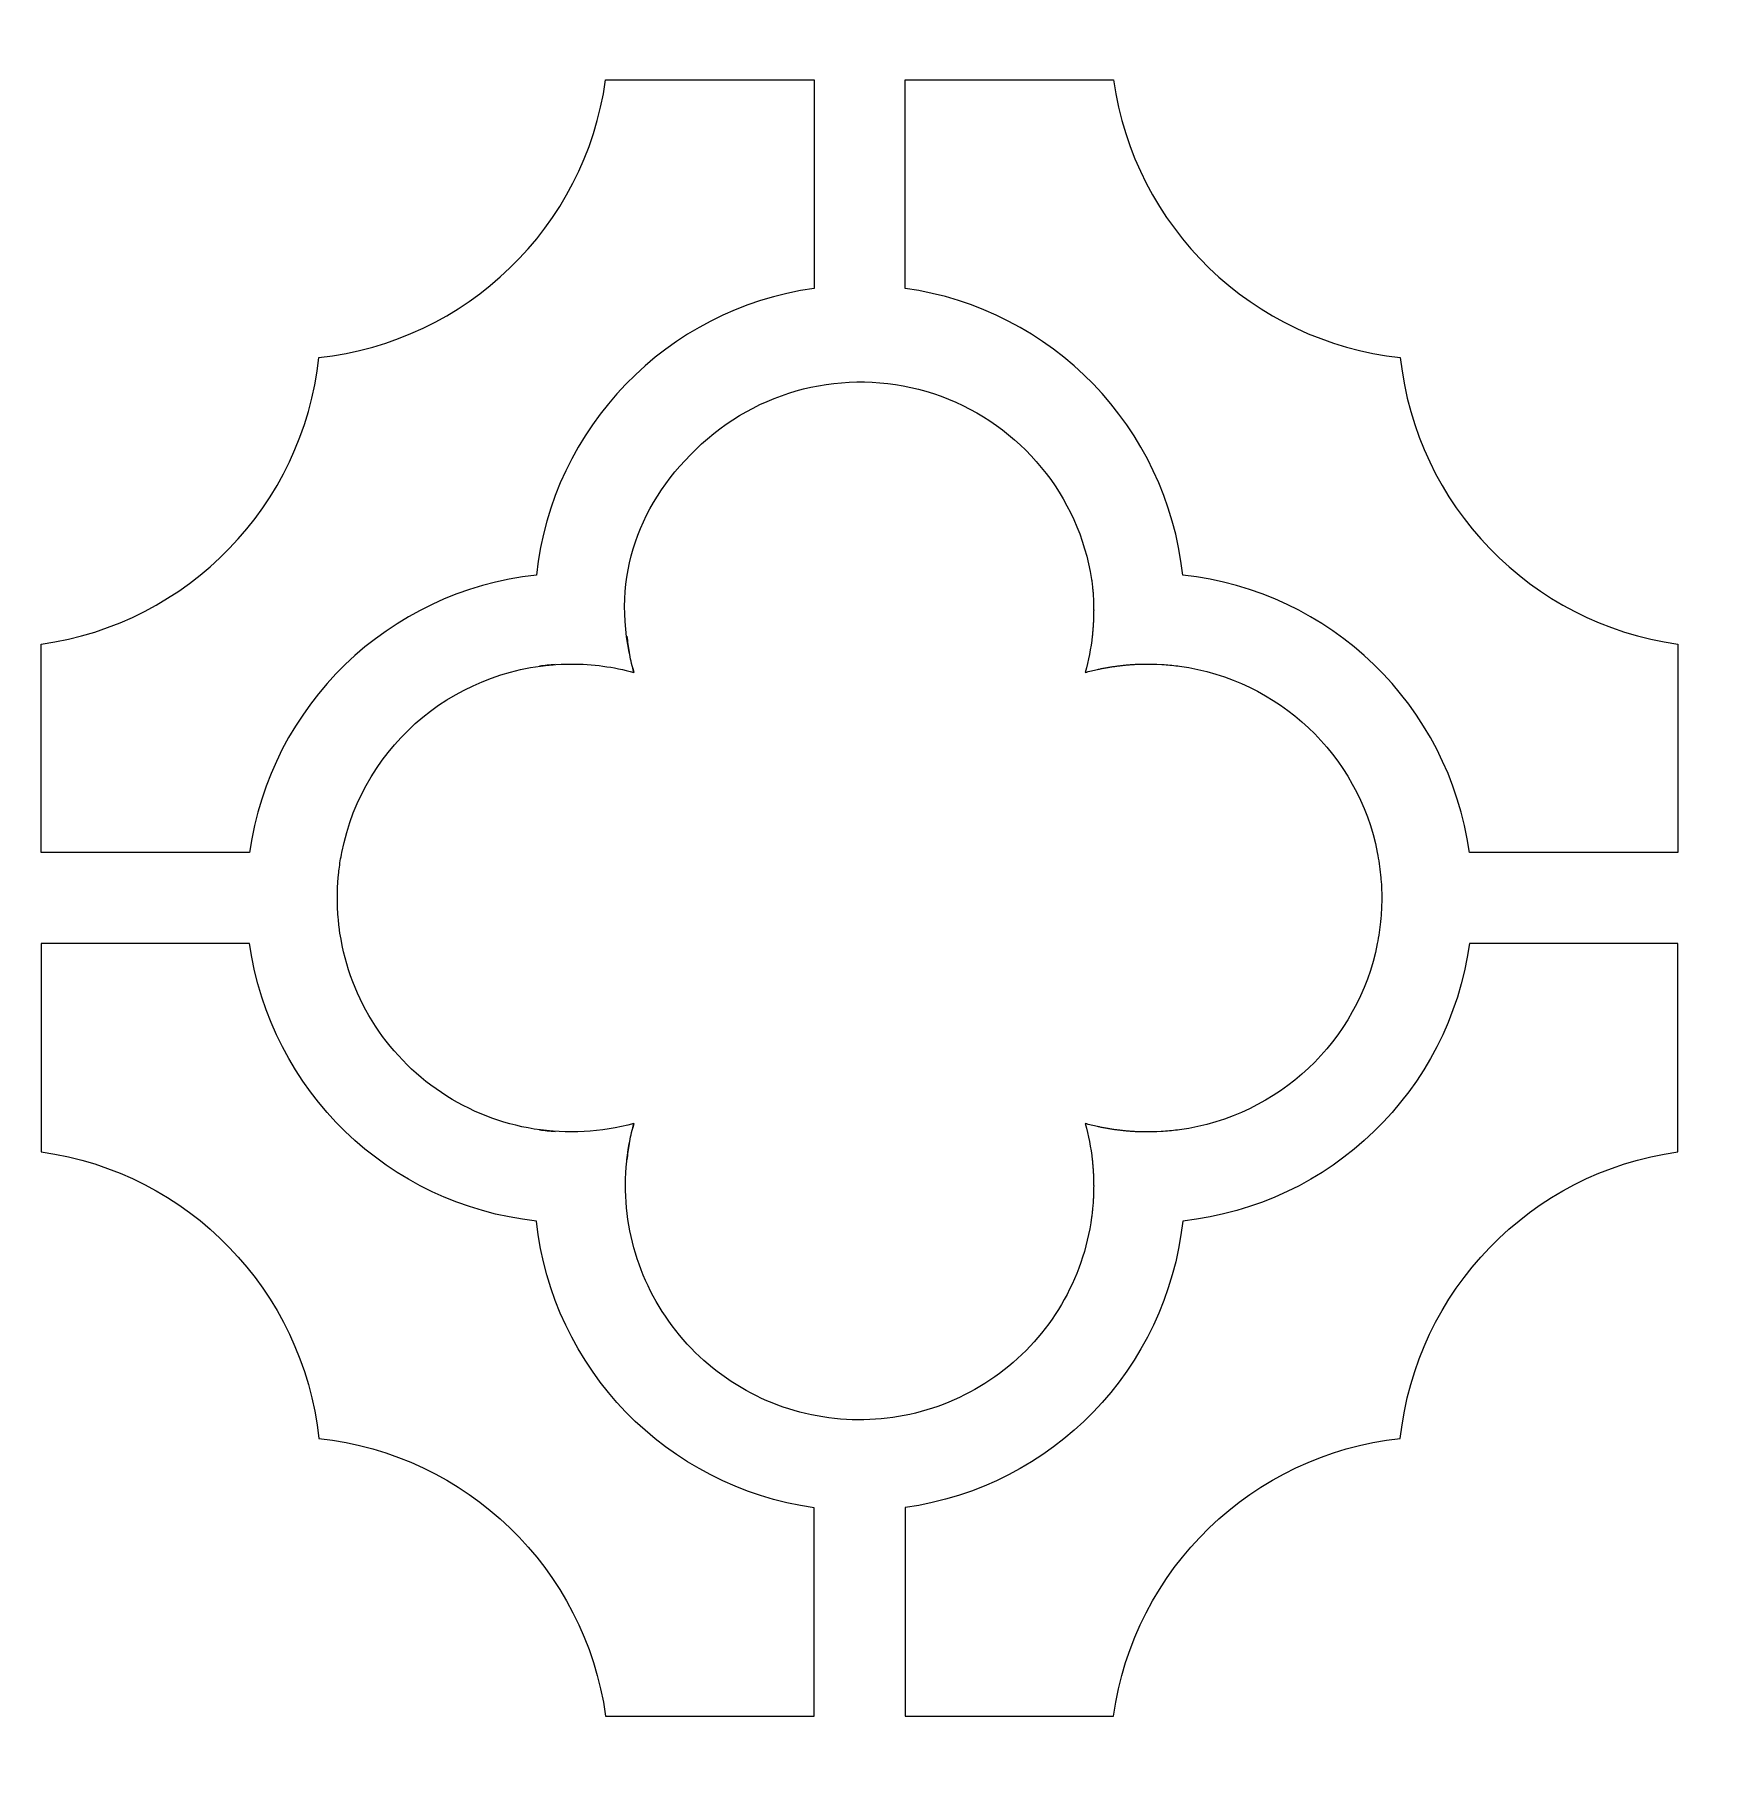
# Model space of a CAD drawing. Header units: centimetres. Extents: x -8.6 to 7.4, y -2.5 to 11.8.
# Drawn here: x 1.081 to 3.592, y 4.664 to 7.233 of the extents above; entities that cross this region are included whole.
import ezdxf

# ---------------------------------------------------------------- set-up
doc = ezdxf.new("R2010")
doc.units = ezdxf.units.CM
doc.header["$MEASUREMENT"] = 0
doc.layers.add('layer 1', color=7, linetype='Continuous')

msp = doc.modelspace()

# ---------------------------------------------------------------- linework, layer by layer
at = {"layer": 'layer 1', "color": 242}
for points, knots in [([(-0.18941, 11.81631), (-0.18941, 11.81631), (-0.0542, 11.81631), (-0.0542, 11.81631), (-0.0542, 11.81631), (-0.0542, 11.81631), (7.23783, 11.81631), (7.23783, 11.81631), (7.23783, 11.81631), (7.23783, 11.81631), (7.37304, 11.81631), (7.37304, 11.81631), (7.37304, 11.81631), (7.37304, 11.81631), (7.37304, 11.6811), (7.37304, 11.6811), (7.37304, 11.6811), (7.37304, 11.6811), (7.37304, -2.35212), (7.37304, -2.35212), (7.37304, -2.35212), (7.37304, -2.35212), (7.37304, -2.48733), (7.37304, -2.48733), (7.37304, -2.48733), (7.37304, -2.48733), (7.23783, -2.48733), (7.23783, -2.48733), (7.23783, -2.48733), (7.23783, -2.48733), (-0.0542, -2.48733), (-0.0542, -2.48733), (-0.0542, -2.48733), (-0.0542, -2.48733), (-0.18941, -2.48733), (-0.18941, -2.48733), (-0.18941, -2.48733), (-0.18941, -2.48733), (-0.18941, -2.35212), (-0.18941, -2.35212), (-0.18941, -2.35212), (-0.18941, -2.35212), (-0.18941, 11.6811), (-0.18941, 11.6811), (-0.18941, 11.6811), (-0.18941, 11.6811), (-0.18941, 11.81631), (-0.18941, 11.81631)], [0, 0, 0, 0, 0.0769231, 0.0769231, 0.0769231, 0.0769231, 0.1538462, 0.1538462, 0.1538462, 0.1538462, 0.2307692, 0.2307692, 0.2307692, 0.2307692, 0.3076923, 0.3076923, 0.3076923, 0.3076923, 0.3846154, 0.3846154, 0.3846154, 0.3846154, 0.4615385, 0.4615385, 0.4615385, 0.4615385, 0.5384615, 0.5384615, 0.5384615, 0.5384615, 0.6153846, 0.6153846, 0.6153846, 0.6153846, 0.6923077, 0.6923077, 0.6923077, 0.6923077, 0.7692308, 0.7692308, 0.7692308, 0.7692308, 0.8461538, 0.8461538, 0.8461538, 0.8461538, 1, 1, 1, 1]), ([(1.0906, 6.01649), (1.0906, 6.01649), (1.28031, 6.01649), (1.28031, 6.01649), (1.28031, 6.01649), (1.28031, 6.01649), (1.40051, 6.01649), (1.40051, 6.01649), (1.40051, 6.01649), (1.43113, 6.2355), (1.6071, 6.40567), (1.82696, 6.42934), (1.82696, 6.42934), (1.85047, 6.64921), (2.02084, 6.825), (2.23982, 6.85577), (2.23982, 6.85577), (2.23982, 6.85577), (2.23982, 7.16569), (2.23982, 7.16569), (2.23982, 7.16569), (2.23982, 7.16569), (2.13652, 7.16569), (2.13652, 7.16569), (2.13652, 7.16569), (2.13652, 7.16569), (2.08721, 7.16569), (2.08721, 7.16569), (2.08721, 7.16569), (2.08721, 7.16569), (2.04993, 7.16569), (2.04993, 7.16569), (2.04993, 7.16569), (2.04993, 7.16569), (1.92987, 7.16569), (1.92987, 7.16569), (1.92987, 7.16569), (1.89925, 6.9467), (1.7233, 6.77653), (1.50345, 6.75284), (1.50345, 6.75284), (1.47993, 6.53298), (1.30956, 6.35721), (1.0906, 6.32643), (1.0906, 6.32643), (1.0906, 6.32643), (1.0906, 6.26115), (1.0906, 6.26115), (1.0906, 6.26115), (1.0906, 6.26115), (1.0906, 6.22786), (1.0906, 6.22786), (1.0906, 6.22786), (1.0906, 6.22786), (1.0906, 6.12931), (1.0906, 6.12931), (1.0906, 6.12931), (1.0906, 6.12931), (1.0906, 6.01651), (1.0906, 6.01651), (1.0906, 6.01651), (1.0906, 6.01651), (1.0906, 6.01649), (1.0906, 6.01649)], [0, 0, 0, 0, 0.0588235, 0.0588235, 0.0588235, 0.0588235, 0.1176471, 0.1176471, 0.1176471, 0.1176471, 0.1764706, 0.1764706, 0.1764706, 0.1764706, 0.2352941, 0.2352941, 0.2352941, 0.2352941, 0.2941176, 0.2941176, 0.2941176, 0.2941176, 0.3529412, 0.3529412, 0.3529412, 0.3529412, 0.4117647, 0.4117647, 0.4117647, 0.4117647, 0.4705882, 0.4705882, 0.4705882, 0.4705882, 0.5294118, 0.5294118, 0.5294118, 0.5294118, 0.5882353, 0.5882353, 0.5882353, 0.5882353, 0.6470588, 0.6470588, 0.6470588, 0.6470588, 0.7058824, 0.7058824, 0.7058824, 0.7058824, 0.7647059, 0.7647059, 0.7647059, 0.7647059, 0.8235294, 0.8235294, 0.8235294, 0.8235294, 0.8823529, 0.8823529, 0.8823529, 0.8823529, 1, 1, 1, 1]), ([(3.21429, 6.01649), (3.21429, 6.01649), (3.36926, 6.01649), (3.36926, 6.01649), (3.36926, 6.01649), (3.36926, 6.01649), (3.52421, 6.01649), (3.52421, 6.01649), (3.52421, 6.01649), (3.52421, 6.01649), (3.52421, 6.12931), (3.52421, 6.12931), (3.52421, 6.12931), (3.52421, 6.12931), (3.52421, 6.22788), (3.52421, 6.22788), (3.52421, 6.22788), (3.52421, 6.22788), (3.52421, 6.26114), (3.52421, 6.26114), (3.52421, 6.26114), (3.52421, 6.26114), (3.52421, 6.32643), (3.52421, 6.32643), (3.52421, 6.32643), (3.30523, 6.35704), (3.13506, 6.533), (3.11137, 6.75284), (3.11137, 6.75284), (2.8915, 6.77636), (2.71573, 6.94673), (2.68495, 7.16569), (2.68495, 7.16569), (2.68495, 7.16569), (2.61981, 7.16569), (2.61981, 7.16569), (2.61981, 7.16569), (2.61981, 7.16569), (2.52762, 7.16569), (2.52762, 7.16569), (2.52762, 7.16569), (2.52762, 7.16569), (2.45856, 7.16569), (2.45856, 7.16569), (2.45856, 7.16569), (2.45856, 7.16569), (2.37503, 7.16569), (2.37503, 7.16569), (2.37503, 7.16569), (2.37503, 7.16569), (2.37503, 6.85576), (2.37503, 6.85576), (2.37503, 6.85576), (2.59401, 6.82514), (2.76417, 6.64918), (2.78787, 6.42934), (2.78787, 6.42934), (3.00773, 6.40583), (3.18351, 6.23546), (3.21429, 6.01649), (3.21429, 6.01649), (3.21429, 6.01649), (3.21429, 6.01649), (3.21429, 6.01649)], [0, 0, 0, 0, 0.0588235, 0.0588235, 0.0588235, 0.0588235, 0.1176471, 0.1176471, 0.1176471, 0.1176471, 0.1764706, 0.1764706, 0.1764706, 0.1764706, 0.2352941, 0.2352941, 0.2352941, 0.2352941, 0.2941176, 0.2941176, 0.2941176, 0.2941176, 0.3529412, 0.3529412, 0.3529412, 0.3529412, 0.4117647, 0.4117647, 0.4117647, 0.4117647, 0.4705882, 0.4705882, 0.4705882, 0.4705882, 0.5294118, 0.5294118, 0.5294118, 0.5294118, 0.5882353, 0.5882353, 0.5882353, 0.5882353, 0.6470588, 0.6470588, 0.6470588, 0.6470588, 0.7058824, 0.7058824, 0.7058824, 0.7058824, 0.7647059, 0.7647059, 0.7647059, 0.7647059, 0.8235294, 0.8235294, 0.8235294, 0.8235294, 0.8823529, 0.8823529, 0.8823529, 0.8823529, 1, 1, 1, 1]), ([(1.53758, 6.01649), (1.53597, 6.00825), (1.53465, 5.99995), (1.53362, 5.99162), (1.53362, 5.99162), (1.53362, 5.99162), (1.53337, 5.98952), (1.53337, 5.98952), (1.53337, 5.98952), (1.53337, 5.98952), (1.53313, 5.98741), (1.53313, 5.98741), (1.53313, 5.98741), (1.53313, 5.98741), (1.53231, 5.97905), (1.53231, 5.97905), (1.53231, 5.97905), (1.53231, 5.97905), (1.53183, 5.97258), (1.53183, 5.97258), (1.53183, 5.97258), (1.53183, 5.97258), (1.53168, 5.97044), (1.53168, 5.97044), (1.53168, 5.97044), (1.53168, 5.97044), (1.53141, 5.96618), (1.53141, 5.96618), (1.53141, 5.96618), (1.53141, 5.96618), (1.53134, 5.964), (1.53134, 5.964), (1.53134, 5.964), (1.53134, 5.964), (1.53123, 5.96126), (1.53123, 5.96126), (1.53123, 5.96126), (1.53123, 5.96126), (1.53119, 5.9597), (1.53119, 5.9597), (1.53119, 5.9597), (1.53119, 5.9597), (1.5311, 5.9579), (1.5311, 5.9579), (1.5311, 5.9579), (1.5311, 5.9579), (1.53108, 5.9557), (1.53108, 5.9557), (1.53108, 5.9557), (1.53108, 5.9557), (1.53106, 5.95432), (1.53106, 5.95432), (1.53106, 5.95432), (1.53106, 5.95432), (1.53102, 5.95217), (1.53102, 5.95217), (1.53102, 5.95217), (1.53102, 5.95217), (1.53101, 5.94999), (1.53101, 5.94999), (1.53101, 5.94999), (1.53101, 5.94999), (1.53101, 5.94783), (1.53101, 5.94783), (1.53101, 5.94783), (1.53101, 5.94783), (1.53102, 5.94568), (1.53102, 5.94568), (1.53102, 5.94568), (1.53102, 5.94568), (1.53105, 5.94387), (1.53105, 5.94387), (1.53105, 5.94387), (1.53105, 5.94387), (1.53106, 5.94245), (1.53106, 5.94245), (1.53106, 5.94245), (1.53106, 5.94245), (1.5311, 5.94026), (1.5311, 5.94026), (1.5311, 5.94026), (1.5311, 5.94026), (1.53119, 5.93811), (1.53119, 5.93811), (1.53119, 5.93811), (1.53119, 5.93811), (1.53123, 5.93655), (1.53123, 5.93655), (1.53123, 5.93655), (1.53123, 5.93655), (1.5313, 5.93491), (1.5313, 5.93491), (1.5313, 5.93491), (1.5313, 5.93491), (1.53138, 5.93275), (1.53138, 5.93275), (1.53138, 5.93275), (1.53138, 5.93275), (1.53168, 5.92742), (1.53168, 5.92742), (1.53168, 5.92742), (1.53168, 5.92742), (1.53183, 5.92527), (1.53183, 5.92527), (1.53183, 5.92527), (1.53183, 5.92527), (1.53222, 5.91995), (1.53222, 5.91995), (1.53222, 5.91995), (1.53255, 5.91607), (1.53293, 5.91219), (1.53337, 5.90831), (1.53337, 5.90831), (1.53337, 5.90831), (1.53362, 5.90621), (1.53362, 5.90621), (1.53362, 5.90621), (1.54595, 5.8057), (1.60143, 5.71562), (1.68567, 5.65945), (1.68567, 5.65945), (1.76989, 5.6033), (1.87425, 5.58647), (1.97182, 5.61336), (1.97182, 5.61336), (1.97182, 5.61336), (1.97018, 5.60707), (1.97018, 5.60707), (1.97018, 5.60707), (1.97018, 5.60707), (1.97182, 5.61337), (1.97182, 5.61337), (1.97182, 5.61337), (1.96946, 5.60455), (1.96741, 5.59565), (1.96566, 5.58668), (1.96566, 5.58668), (1.96391, 5.57758), (1.96252, 5.56842), (1.96149, 5.55922), (1.96149, 5.55922), (1.9624, 5.56727), (1.96357, 5.5753), (1.96501, 5.58328), (1.96501, 5.58328), (1.94827, 5.49101), (1.96943, 5.39588), (2.0237, 5.3194), (2.0237, 5.3194), (2.07797, 5.24292), (2.16032, 5.19162), (2.25295, 5.17695), (2.25295, 5.17695), (2.3456, 5.16228), (2.44026, 5.18562), (2.51547, 5.24169), (2.51547, 5.24169), (2.59068, 5.29776), (2.64001, 5.38135), (2.65241, 5.47434), (2.65241, 5.47434), (2.65241, 5.47434), (2.65261, 5.4758), (2.65261, 5.4758), (2.65261, 5.4758), (2.65261, 5.4758), (2.65277, 5.47728), (2.65277, 5.47728), (2.65277, 5.47728), (2.65277, 5.47728), (2.65314, 5.48023), (2.65314, 5.48023), (2.65314, 5.48023), (2.65314, 5.48023), (2.65339, 5.48244), (2.65339, 5.48244), (2.65339, 5.48244), (2.65339, 5.48244), (2.65355, 5.4839), (2.65355, 5.4839), (2.65355, 5.4839), (2.65355, 5.4839), (2.65378, 5.48613), (2.65378, 5.48613), (2.65378, 5.48613), (2.65378, 5.48613), (2.65395, 5.48803), (2.65395, 5.48803), (2.65395, 5.48803), (2.65395, 5.48803), (2.6541, 5.48982), (2.6541, 5.48982), (2.6541, 5.48982), (2.6541, 5.48982), (2.65423, 5.49133), (2.65423, 5.49133), (2.65423, 5.49133), (2.65423, 5.49133), (2.65434, 5.49258), (2.65434, 5.49258), (2.65434, 5.49258), (2.65434, 5.49258), (2.65448, 5.49431), (2.65448, 5.49431), (2.65448, 5.49431), (2.65448, 5.49431), (2.65492, 5.50099), (2.65492, 5.50099), (2.65492, 5.50099), (2.65492, 5.50099), (2.65501, 5.50248), (2.65501, 5.50248), (2.65501, 5.50248), (2.65501, 5.50248), (2.65506, 5.50398), (2.65506, 5.50398), (2.65506, 5.50398), (2.65506, 5.50398), (2.65513, 5.50548), (2.65513, 5.50548), (2.65513, 5.50548), (2.65513, 5.50548), (2.65519, 5.50698), (2.65519, 5.50698), (2.65519, 5.50698), (2.65519, 5.50698), (2.65527, 5.50918), (2.65527, 5.50918), (2.65527, 5.50918), (2.65527, 5.50918), (2.65541, 5.51418), (2.65541, 5.51418), (2.65541, 5.51418), (2.65541, 5.51418), (2.65542, 5.51606), (2.65542, 5.51606), (2.65542, 5.51606), (2.65542, 5.51606), (2.65546, 5.51833), (2.65546, 5.51833), (2.65546, 5.51833), (2.65546, 5.51833), (2.65548, 5.52055), (2.65548, 5.52055), (2.65548, 5.52055), (2.65548, 5.52055), (2.65546, 5.52207), (2.65546, 5.52207), (2.65546, 5.52207), (2.65546, 5.52207), (2.65546, 5.52357), (2.65546, 5.52357), (2.65546, 5.52357), (2.65546, 5.52357), (2.65542, 5.52507), (2.65542, 5.52507), (2.65542, 5.52507), (2.65542, 5.52507), (2.65542, 5.52658), (2.65542, 5.52658), (2.65542, 5.52658), (2.65542, 5.52658), (2.65538, 5.52807), (2.65538, 5.52807), (2.65538, 5.52807), (2.65538, 5.52807), (2.65536, 5.52958), (2.65536, 5.52958), (2.65536, 5.52958), (2.65536, 5.52958), (2.65531, 5.53107), (2.65531, 5.53107), (2.65531, 5.53107), (2.65531, 5.53107), (2.65527, 5.53256), (2.65527, 5.53256), (2.65527, 5.53256), (2.65527, 5.53256), (2.65519, 5.53406), (2.65519, 5.53406), (2.65519, 5.53406), (2.65519, 5.53406), (2.65513, 5.53557), (2.65513, 5.53557), (2.65513, 5.53557), (2.65513, 5.53557), (2.65506, 5.53706), (2.65506, 5.53706), (2.65506, 5.53706), (2.65506, 5.53706), (2.65501, 5.53854), (2.65501, 5.53854), (2.65501, 5.53854), (2.65501, 5.53854), (2.65492, 5.54003), (2.65492, 5.54003), (2.65492, 5.54003), (2.65492, 5.54003), (2.65484, 5.54152), (2.65484, 5.54152), (2.65484, 5.54152), (2.65484, 5.54152), (2.65474, 5.54301), (2.65474, 5.54301), (2.65474, 5.54301), (2.65474, 5.54301), (2.65467, 5.54448), (2.65467, 5.54448), (2.65467, 5.54448), (2.65467, 5.54448), (2.65454, 5.54597), (2.65454, 5.54597), (2.65454, 5.54597), (2.65454, 5.54597), (2.65443, 5.54743), (2.65443, 5.54743), (2.65443, 5.54743), (2.65443, 5.54743), (2.65431, 5.54894), (2.65431, 5.54894), (2.65431, 5.54894), (2.65431, 5.54894), (2.65419, 5.55039), (2.65419, 5.55039), (2.65419, 5.55039), (2.65419, 5.55039), (2.65404, 5.5519), (2.65404, 5.5519), (2.65404, 5.5519), (2.65404, 5.5519), (2.65391, 5.55335), (2.65391, 5.55335), (2.65391, 5.55335), (2.65391, 5.55335), (2.65379, 5.55482), (2.65379, 5.55482), (2.65379, 5.55482), (2.65379, 5.55482), (2.65366, 5.55628), (2.65366, 5.55628), (2.65366, 5.55628), (2.65366, 5.55628), (2.6535, 5.55775), (2.6535, 5.55775), (2.6535, 5.55775), (2.6535, 5.55775), (2.65334, 5.55922), (2.65334, 5.55922), (2.65334, 5.55922), (2.65131, 5.57751), (2.64783, 5.59562), (2.64293, 5.61337), (2.64293, 5.61337), (2.64895, 5.61175), (2.65501, 5.61026), (2.66109, 5.60893), (2.66109, 5.60893), (2.66109, 5.60893), (2.66251, 5.6086), (2.66251, 5.6086), (2.66251, 5.6086), (2.66251, 5.6086), (2.66393, 5.60831), (2.66393, 5.60831), (2.66393, 5.60831), (2.66393, 5.60831), (2.66536, 5.608), (2.66536, 5.608), (2.66536, 5.608), (2.66536, 5.608), (2.66678, 5.60772), (2.66678, 5.60772), (2.66678, 5.60772), (2.66678, 5.60772), (2.6682, 5.60743), (2.6682, 5.60743), (2.6682, 5.60743), (2.6682, 5.60743), (2.66962, 5.60717), (2.66962, 5.60717), (2.66962, 5.60717), (2.66962, 5.60717), (2.67105, 5.60688), (2.67105, 5.60688), (2.67105, 5.60688), (2.67105, 5.60688), (2.67247, 5.60664), (2.67247, 5.60664), (2.67247, 5.60664), (2.67247, 5.60664), (2.6739, 5.60635), (2.6739, 5.60635), (2.6739, 5.60635), (2.6739, 5.60635), (2.67532, 5.60612), (2.67532, 5.60612), (2.67532, 5.60612), (2.67532, 5.60612), (2.67679, 5.60584), (2.67679, 5.60584), (2.67679, 5.60584), (2.67679, 5.60584), (2.6782, 5.60562), (2.6782, 5.60562), (2.6782, 5.60562), (2.6782, 5.60562), (2.67966, 5.60538), (2.67966, 5.60538), (2.67966, 5.60538), (2.67966, 5.60538), (2.68108, 5.60515), (2.68108, 5.60515), (2.68108, 5.60515), (2.68108, 5.60515), (2.68255, 5.60491), (2.68255, 5.60491), (2.68255, 5.60491), (2.68255, 5.60491), (2.68398, 5.60471), (2.68398, 5.60471), (2.68398, 5.60471), (2.68398, 5.60471), (2.68544, 5.60448), (2.68544, 5.60448), (2.68544, 5.60448), (2.68544, 5.60448), (2.68689, 5.60427), (2.68689, 5.60427), (2.68689, 5.60427), (2.68689, 5.60427), (2.68836, 5.60404), (2.68836, 5.60404), (2.68836, 5.60404), (2.68836, 5.60404), (2.68979, 5.60388), (2.68979, 5.60388), (2.68979, 5.60388), (2.68979, 5.60388), (2.69125, 5.60368), (2.69125, 5.60368), (2.69125, 5.60368), (2.69125, 5.60368), (2.6927, 5.60352), (2.6927, 5.60352), (2.6927, 5.60352), (2.6927, 5.60352), (2.69417, 5.60331), (2.69417, 5.60331), (2.69417, 5.60331), (2.69417, 5.60331), (2.69563, 5.60315), (2.69563, 5.60315), (2.69563, 5.60315), (2.69563, 5.60315), (2.69708, 5.60298), (2.69708, 5.60298), (2.69708, 5.60298), (2.69708, 5.60298), (2.69855, 5.60281), (2.69855, 5.60281), (2.69855, 5.60281), (2.69855, 5.60281), (2.70002, 5.60265), (2.70002, 5.60265), (2.70002, 5.60265), (2.70002, 5.60265), (2.70148, 5.60252), (2.70148, 5.60252), (2.70148, 5.60252), (2.70148, 5.60252), (2.70295, 5.60239), (2.70295, 5.60239), (2.70295, 5.60239), (2.70295, 5.60239), (2.7044, 5.60226), (2.7044, 5.60226), (2.7044, 5.60226), (2.7044, 5.60226), (2.70591, 5.60211), (2.70591, 5.60211), (2.70591, 5.60211), (2.70591, 5.60211), (2.70736, 5.60198), (2.70736, 5.60198), (2.70736, 5.60198), (2.70736, 5.60198), (2.70887, 5.60187), (2.70887, 5.60187), (2.70887, 5.60187), (2.70887, 5.60187), (2.71033, 5.60176), (2.71033, 5.60176), (2.71033, 5.60176), (2.71033, 5.60176), (2.71182, 5.60163), (2.71182, 5.60163), (2.71182, 5.60163), (2.71182, 5.60163), (2.71329, 5.60156), (2.71329, 5.60156), (2.71329, 5.60156), (2.71329, 5.60156), (2.71478, 5.60146), (2.71478, 5.60146), (2.71478, 5.60146), (2.71478, 5.60146), (2.71626, 5.60138), (2.71626, 5.60138), (2.71626, 5.60138), (2.71626, 5.60138), (2.71776, 5.60129), (2.71776, 5.60129), (2.71776, 5.60129), (2.71776, 5.60129), (2.71924, 5.60124), (2.71924, 5.60124), (2.71924, 5.60124), (2.71924, 5.60124), (2.72073, 5.60117), (2.72073, 5.60117), (2.72073, 5.60117), (2.72073, 5.60117), (2.72224, 5.6011), (2.72224, 5.6011), (2.72224, 5.6011), (2.72224, 5.6011), (2.72373, 5.60103), (2.72373, 5.60103), (2.72373, 5.60103), (2.72373, 5.60103), (2.72523, 5.60099), (2.72523, 5.60099), (2.72523, 5.60099), (2.72523, 5.60099), (2.72672, 5.60094), (2.72672, 5.60094), (2.72672, 5.60094), (2.72672, 5.60094), (2.72823, 5.60092), (2.72823, 5.60092), (2.72823, 5.60092), (2.72823, 5.60092), (2.72972, 5.60088), (2.72972, 5.60088), (2.72972, 5.60088), (2.72972, 5.60088), (2.73123, 5.60088), (2.73123, 5.60088), (2.73123, 5.60088), (2.73123, 5.60088), (2.73273, 5.60084), (2.73273, 5.60084), (2.73273, 5.60084), (2.73273, 5.60084), (2.73423, 5.60084), (2.73423, 5.60084), (2.73423, 5.60084), (2.73423, 5.60084), (2.73575, 5.60082), (2.73575, 5.60082), (2.73575, 5.60082), (2.73575, 5.60082), (2.73724, 5.60084), (2.73724, 5.60084), (2.73724, 5.60084), (2.73724, 5.60084), (2.73907, 5.60085), (2.73907, 5.60085), (2.73907, 5.60085), (2.73907, 5.60085), (2.74102, 5.60088), (2.74102, 5.60088), (2.74102, 5.60088), (2.74102, 5.60088), (2.74745, 5.60104), (2.74745, 5.60104), (2.74745, 5.60104), (2.74745, 5.60104), (2.74931, 5.60112), (2.74931, 5.60112), (2.74931, 5.60112), (2.74931, 5.60112), (2.75602, 5.60144), (2.75602, 5.60144), (2.75602, 5.60144), (2.75602, 5.60144), (2.75753, 5.60154), (2.75753, 5.60154), (2.75753, 5.60154), (2.75753, 5.60154), (2.75902, 5.60162), (2.75902, 5.60162), (2.75902, 5.60162), (2.76715, 5.60219), (2.77525, 5.60301), (2.78332, 5.60409), (2.78332, 5.60409), (2.9305, 5.6243), (3.04855, 5.73555), (3.07721, 5.88132), (3.07721, 5.88132), (3.0793, 5.892), (3.08089, 5.90276), (3.082, 5.91358), (3.082, 5.91358), (3.082, 5.91358), (3.0825, 5.91888), (3.0825, 5.91888), (3.0825, 5.91888), (3.08294, 5.9244), (3.08329, 5.92993), (3.08354, 5.93545), (3.08354, 5.93545), (3.08354, 5.93545), (3.08358, 5.93706), (3.08358, 5.93706), (3.08358, 5.93706), (3.08358, 5.93706), (3.08365, 5.93921), (3.08365, 5.93921), (3.08365, 5.93921), (3.08365, 5.93921), (3.08374, 5.94228), (3.08374, 5.94228), (3.08374, 5.94228), (3.08374, 5.94228), (3.08375, 5.94395), (3.08375, 5.94395), (3.08375, 5.94395), (3.08375, 5.94395), (3.08378, 5.94568), (3.08378, 5.94568), (3.08378, 5.94568), (3.08378, 5.94568), (3.08379, 5.94783), (3.08379, 5.94783), (3.08379, 5.94783), (3.08379, 5.94783), (3.08379, 5.94999), (3.08379, 5.94999), (3.08379, 5.94999), (3.08379, 5.94999), (3.08378, 5.95217), (3.08378, 5.95217), (3.08378, 5.95217), (3.08378, 5.95217), (3.08375, 5.95392), (3.08375, 5.95392), (3.08375, 5.95392), (3.08375, 5.95392), (3.08374, 5.9554), (3.08374, 5.9554), (3.08374, 5.9554), (3.08374, 5.9554), (3.0837, 5.95753), (3.0837, 5.95753), (3.0837, 5.95753), (3.0837, 5.95753), (3.08361, 5.9597), (3.08361, 5.9597), (3.08361, 5.9597), (3.08361, 5.9597), (3.08358, 5.96116), (3.08358, 5.96116), (3.08358, 5.96116), (3.08336, 5.9664), (3.08306, 5.97163), (3.08266, 5.97685), (3.08266, 5.97685), (3.08266, 5.97685), (3.0825, 5.97896), (3.0825, 5.97896), (3.0825, 5.97896), (3.0825, 5.97896), (3.08212, 5.98318), (3.08212, 5.98318), (3.08212, 5.98318), (3.08096, 5.99435), (3.07932, 6.00547), (3.07721, 6.01649), (3.07721, 6.01649), (3.04845, 6.16224), (2.93051, 6.27358), (2.78332, 6.29368), (2.78332, 6.29368), (2.77562, 6.29474), (2.76789, 6.29554), (2.76014, 6.29608), (2.76014, 6.29608), (2.76014, 6.29608), (2.75829, 6.2962), (2.75829, 6.2962), (2.75829, 6.2962), (2.75829, 6.2962), (2.7568, 6.29629), (2.7568, 6.29629), (2.7568, 6.29629), (2.7568, 6.29629), (2.74931, 6.29665), (2.74931, 6.29665), (2.74931, 6.29665), (2.74931, 6.29665), (2.74745, 6.29674), (2.74745, 6.29674), (2.74745, 6.29674), (2.74745, 6.29674), (2.74212, 6.29689), (2.74212, 6.29689), (2.74212, 6.29689), (2.74212, 6.29689), (2.74024, 6.2969), (2.74024, 6.2969), (2.74024, 6.2969), (2.74024, 6.2969), (2.73797, 6.29694), (2.73797, 6.29694), (2.73797, 6.29694), (2.73797, 6.29694), (2.73575, 6.29697), (2.73575, 6.29697), (2.73575, 6.29697), (2.73575, 6.29697), (2.73423, 6.29694), (2.73423, 6.29694), (2.73423, 6.29694), (2.73423, 6.29694), (2.73273, 6.29694), (2.73273, 6.29694), (2.73273, 6.29694), (2.73273, 6.29694), (2.73123, 6.2969), (2.73123, 6.2969), (2.73123, 6.2969), (2.73123, 6.2969), (2.72972, 6.2969), (2.72972, 6.2969), (2.72972, 6.2969), (2.72972, 6.2969), (2.72823, 6.29685), (2.72823, 6.29685), (2.72823, 6.29685), (2.72823, 6.29685), (2.72672, 6.29683), (2.72672, 6.29683), (2.72672, 6.29683), (2.72672, 6.29683), (2.72523, 6.29679), (2.72523, 6.29679), (2.72523, 6.29679), (2.72523, 6.29679), (2.72373, 6.29675), (2.72373, 6.29675), (2.72373, 6.29675), (2.72373, 6.29675), (2.72224, 6.29667), (2.72224, 6.29667), (2.72224, 6.29667), (2.72224, 6.29667), (2.72073, 6.29661), (2.72073, 6.29661), (2.72073, 6.29661), (2.72073, 6.29661), (2.71924, 6.29654), (2.71924, 6.29654), (2.71924, 6.29654), (2.71924, 6.29654), (2.71776, 6.29648), (2.71776, 6.29648), (2.71776, 6.29648), (2.71776, 6.29648), (2.71626, 6.2964), (2.71626, 6.2964), (2.71626, 6.2964), (2.71626, 6.2964), (2.7148, 6.29631), (2.7148, 6.29631), (2.7148, 6.29631), (2.7148, 6.29631), (2.7133, 6.29622), (2.7133, 6.29622), (2.7133, 6.29622), (2.7133, 6.29622), (2.71183, 6.29614), (2.71183, 6.29614), (2.71183, 6.29614), (2.71183, 6.29614), (2.71034, 6.29602), (2.71034, 6.29602), (2.71034, 6.29602), (2.71034, 6.29602), (2.70888, 6.29591), (2.70888, 6.29591), (2.70888, 6.29591), (2.70888, 6.29591), (2.70738, 6.29579), (2.70738, 6.29579), (2.70738, 6.29579), (2.70738, 6.29579), (2.70592, 6.29567), (2.70592, 6.29567), (2.70592, 6.29567), (2.70592, 6.29567), (2.70443, 6.29552), (2.70443, 6.29552), (2.70443, 6.29552), (2.70443, 6.29552), (2.70297, 6.2954), (2.70297, 6.2954), (2.70297, 6.2954), (2.70297, 6.2954), (2.70152, 6.29525), (2.70152, 6.29525), (2.70152, 6.29525), (2.70152, 6.29525), (2.70005, 6.29513), (2.70005, 6.29513), (2.70005, 6.29513), (2.70005, 6.29513), (2.69858, 6.29497), (2.69858, 6.29497), (2.69858, 6.29497), (2.69858, 6.29497), (2.69712, 6.29481), (2.69712, 6.29481), (2.69712, 6.29481), (2.69712, 6.29481), (2.69565, 6.29463), (2.69565, 6.29463), (2.69565, 6.29463), (2.69565, 6.29463), (2.6942, 6.29447), (2.6942, 6.29447), (2.6942, 6.29447), (2.6942, 6.29447), (2.69274, 6.29427), (2.69274, 6.29427), (2.69274, 6.29427), (2.69274, 6.29427), (2.69127, 6.2941), (2.69127, 6.2941), (2.69127, 6.2941), (2.69127, 6.2941), (2.68981, 6.2939), (2.68981, 6.2939), (2.68981, 6.2939), (2.68981, 6.2939), (2.6884, 6.29374), (2.6884, 6.29374), (2.6884, 6.29374), (2.6884, 6.29374), (2.68694, 6.2935), (2.68694, 6.2935), (2.68694, 6.2935), (2.68694, 6.2935), (2.68547, 6.2933), (2.68547, 6.2933), (2.68547, 6.2933), (2.68547, 6.2933), (2.68402, 6.29307), (2.68402, 6.29307), (2.68402, 6.29307), (2.68402, 6.29307), (2.68259, 6.29287), (2.68259, 6.29287), (2.68259, 6.29287), (2.68259, 6.29287), (2.68112, 6.29262), (2.68112, 6.29262), (2.68112, 6.29262), (2.68112, 6.29262), (2.6797, 6.2924), (2.6797, 6.2924), (2.6797, 6.2924), (2.6797, 6.2924), (2.67824, 6.29216), (2.67824, 6.29216), (2.67824, 6.29216), (2.67824, 6.29216), (2.67682, 6.29193), (2.67682, 6.29193), (2.67682, 6.29193), (2.67682, 6.29193), (2.67537, 6.29167), (2.67537, 6.29167), (2.67537, 6.29167), (2.67537, 6.29167), (2.67395, 6.29142), (2.67395, 6.29142), (2.67395, 6.29142), (2.67395, 6.29142), (2.67251, 6.29114), (2.67251, 6.29114), (2.67251, 6.29114), (2.67251, 6.29114), (2.67109, 6.29089), (2.67109, 6.29089), (2.67109, 6.29089), (2.67109, 6.29089), (2.66967, 6.29062), (2.66967, 6.29062), (2.66967, 6.29062), (2.66967, 6.29062), (2.66825, 6.29034), (2.66825, 6.29034), (2.66825, 6.29034), (2.66825, 6.29034), (2.66683, 6.29006), (2.66683, 6.29006), (2.66683, 6.29006), (2.66683, 6.29006), (2.66541, 6.28978), (2.66541, 6.28978), (2.66541, 6.28978), (2.66541, 6.28978), (2.66399, 6.28946), (2.66399, 6.28946), (2.66399, 6.28946), (2.66399, 6.28946), (2.66258, 6.28918), (2.66258, 6.28918), (2.66258, 6.28918), (2.66258, 6.28918), (2.66116, 6.28886), (2.66116, 6.28886), (2.66116, 6.28886), (2.65506, 6.28753), (2.64901, 6.28605), (2.64299, 6.2844), (2.64299, 6.2844), (2.64786, 6.30216), (2.65131, 6.32027), (2.65332, 6.33857), (2.65332, 6.33857), (2.65332, 6.33857), (2.65349, 6.34002), (2.65349, 6.34002), (2.65349, 6.34002), (2.65349, 6.34002), (2.65365, 6.3415), (2.65365, 6.3415), (2.65365, 6.3415), (2.65365, 6.3415), (2.65378, 6.34296), (2.65378, 6.34296), (2.65378, 6.34296), (2.65378, 6.34296), (2.65391, 6.34442), (2.65391, 6.34442), (2.65391, 6.34442), (2.65391, 6.34442), (2.65404, 6.34589), (2.65404, 6.34589), (2.65404, 6.34589), (2.65404, 6.34589), (2.65419, 6.34738), (2.65419, 6.34738), (2.65419, 6.34738), (2.65419, 6.34738), (2.65431, 6.34885), (2.65431, 6.34885), (2.65431, 6.34885), (2.65431, 6.34885), (2.65443, 6.35034), (2.65443, 6.35034), (2.65443, 6.35034), (2.65443, 6.35034), (2.65454, 6.35181), (2.65454, 6.35181), (2.65454, 6.35181), (2.65454, 6.35181), (2.65467, 6.3533), (2.65467, 6.3533), (2.65467, 6.3533), (2.65467, 6.3533), (2.65474, 6.35476), (2.65474, 6.35476), (2.65474, 6.35476), (2.65474, 6.35476), (2.65484, 6.35627), (2.65484, 6.35627), (2.65484, 6.35627), (2.65484, 6.35627), (2.65492, 6.35774), (2.65492, 6.35774), (2.65492, 6.35774), (2.65492, 6.35774), (2.65501, 6.35924), (2.65501, 6.35924), (2.65501, 6.35924), (2.65501, 6.35924), (2.65506, 6.36071), (2.65506, 6.36071), (2.65506, 6.36071), (2.65506, 6.36071), (2.65513, 6.36222), (2.65513, 6.36222), (2.65513, 6.36222), (2.65513, 6.36222), (2.65519, 6.36371), (2.65519, 6.36371), (2.65519, 6.36371), (2.65519, 6.36371), (2.65527, 6.36522), (2.65527, 6.36522), (2.65527, 6.36522), (2.65527, 6.36522), (2.65531, 6.3667), (2.65531, 6.3667), (2.65531, 6.3667), (2.65531, 6.3667), (2.65536, 6.36821), (2.65536, 6.36821), (2.65536, 6.36821), (2.65536, 6.36821), (2.65538, 6.36971), (2.65538, 6.36971), (2.65538, 6.36971), (2.65538, 6.36971), (2.65542, 6.3712), (2.65542, 6.3712), (2.65542, 6.3712), (2.65542, 6.3712), (2.65542, 6.37271), (2.65542, 6.37271), (2.65542, 6.37271), (2.65542, 6.37271), (2.65546, 6.37421), (2.65546, 6.37421), (2.65546, 6.37421), (2.65546, 6.37421), (2.65546, 6.37571), (2.65546, 6.37571), (2.65546, 6.37571), (2.65546, 6.37571), (2.65548, 6.37722), (2.65548, 6.37722), (2.65548, 6.37722), (2.65548, 6.37722), (2.65546, 6.37872), (2.65546, 6.37872), (2.65546, 6.37872), (2.65546, 6.37872), (2.65544, 6.38055), (2.65544, 6.38055), (2.65544, 6.38055), (2.65544, 6.38055), (2.65542, 6.38249), (2.65542, 6.38249), (2.65542, 6.38249), (2.65542, 6.38249), (2.65531, 6.38756), (2.65531, 6.38756), (2.65531, 6.38756), (2.65531, 6.38756), (2.65519, 6.3908), (2.65519, 6.3908), (2.65519, 6.3908), (2.65519, 6.3908), (2.65513, 6.39229), (2.65513, 6.39229), (2.65513, 6.39229), (2.65513, 6.39229), (2.65506, 6.3938), (2.65506, 6.3938), (2.65506, 6.3938), (2.65506, 6.3938), (2.65502, 6.39511), (2.65502, 6.39511), (2.65502, 6.39511), (2.65502, 6.39511), (2.65492, 6.39679), (2.65492, 6.39679), (2.65492, 6.39679), (2.65492, 6.39679), (2.65449, 6.4033), (2.65449, 6.4033), (2.65449, 6.4033), (2.65449, 6.4033), (2.65435, 6.40498), (2.65435, 6.40498), (2.65435, 6.40498), (2.65435, 6.40498), (2.65423, 6.40645), (2.65423, 6.40645), (2.65423, 6.40645), (2.65423, 6.40645), (2.6541, 6.40796), (2.6541, 6.40796), (2.6541, 6.40796), (2.6541, 6.40796), (2.65396, 6.40941), (2.65396, 6.40941), (2.65396, 6.40941), (2.65396, 6.40941), (2.65385, 6.41084), (2.65385, 6.41084), (2.65385, 6.41084), (2.65385, 6.41084), (2.65366, 6.41293), (2.65366, 6.41293), (2.65366, 6.41293), (2.65366, 6.41293), (2.65347, 6.4146), (2.65347, 6.4146), (2.65347, 6.4146), (2.65347, 6.4146), (2.65321, 6.41681), (2.65321, 6.41681), (2.65321, 6.41681), (2.65321, 6.41681), (2.6529, 6.4195), (2.6529, 6.4195), (2.6529, 6.4195), (2.6529, 6.4195), (2.65268, 6.42123), (2.65268, 6.42123), (2.65268, 6.42123), (2.65268, 6.42123), (2.65248, 6.42271), (2.65248, 6.42271), (2.65248, 6.42271), (2.63284, 6.54749), (2.54713, 6.65182), (2.42853, 6.69531), (2.42853, 6.69531), (2.30994, 6.73879), (2.1771, 6.71459), (2.08145, 6.63208), (2.08145, 6.63208), (1.98581, 6.54958), (1.93939, 6.43819), (1.96501, 6.3145), (1.96501, 6.3145), (1.96357, 6.32248), (1.96239, 6.33051), (1.96149, 6.33857), (1.96149, 6.33857), (1.96251, 6.32936), (1.9639, 6.3202), (1.96565, 6.3111), (1.96565, 6.3111), (1.96738, 6.30212), (1.96947, 6.29321), (1.9719, 6.2844), (1.9719, 6.2844), (1.9719, 6.2844), (1.97018, 6.2907), (1.97018, 6.2907), (1.97018, 6.2907), (1.97018, 6.2907), (1.97182, 6.28443), (1.97182, 6.28443), (1.97182, 6.28443), (1.9416, 6.29275), (1.9104, 6.29697), (1.87906, 6.29697), (1.87906, 6.29697), (1.71279, 6.2969), (1.56981, 6.17961), (1.53756, 6.01649), (1.53756, 6.01649), (1.53756, 6.01649), (1.53758, 6.01649), (1.53758, 6.01649)], [0, 0, 0, 0, 0.0034247, 0.0034247, 0.0034247, 0.0034247, 0.0068493, 0.0068493, 0.0068493, 0.0068493, 0.010274, 0.010274, 0.010274, 0.010274, 0.0136986, 0.0136986, 0.0136986, 0.0136986, 0.0171233, 0.0171233, 0.0171233, 0.0171233, 0.0205479, 0.0205479, 0.0205479, 0.0205479, 0.0239726, 0.0239726, 0.0239726, 0.0239726, 0.0273973, 0.0273973, 0.0273973, 0.0273973, 0.0308219, 0.0308219, 0.0308219, 0.0308219, 0.0342466, 0.0342466, 0.0342466, 0.0342466, 0.0376712, 0.0376712, 0.0376712, 0.0376712, 0.0410959, 0.0410959, 0.0410959, 0.0410959, 0.0445205, 0.0445205, 0.0445205, 0.0445205, 0.0479452, 0.0479452, 0.0479452, 0.0479452, 0.0513699, 0.0513699, 0.0513699, 0.0513699, 0.0547945, 0.0547945, 0.0547945, 0.0547945, 0.0582192, 0.0582192, 0.0582192, 0.0582192, 0.0616438, 0.0616438, 0.0616438, 0.0616438, 0.0650685, 0.0650685, 0.0650685, 0.0650685, 0.0684932, 0.0684932, 0.0684932, 0.0684932, 0.0719178, 0.0719178, 0.0719178, 0.0719178, 0.0753425, 0.0753425, 0.0753425, 0.0753425, 0.0787671, 0.0787671, 0.0787671, 0.0787671, 0.0821918, 0.0821918, 0.0821918, 0.0821918, 0.0856164, 0.0856164, 0.0856164, 0.0856164, 0.0890411, 0.0890411, 0.0890411, 0.0890411, 0.0924658, 0.0924658, 0.0924658, 0.0924658, 0.0958904, 0.0958904, 0.0958904, 0.0958904, 0.0993151, 0.0993151, 0.0993151, 0.0993151, 0.1027397, 0.1027397, 0.1027397, 0.1027397, 0.1061644, 0.1061644, 0.1061644, 0.1061644, 0.109589, 0.109589, 0.109589, 0.109589, 0.1130137, 0.1130137, 0.1130137, 0.1130137, 0.1164384, 0.1164384, 0.1164384, 0.1164384, 0.119863, 0.119863, 0.119863, 0.119863, 0.1232877, 0.1232877, 0.1232877, 0.1232877, 0.1267123, 0.1267123, 0.1267123, 0.1267123, 0.130137, 0.130137, 0.130137, 0.130137, 0.1335616, 0.1335616, 0.1335616, 0.1335616, 0.1369863, 0.1369863, 0.1369863, 0.1369863, 0.140411, 0.140411, 0.140411, 0.140411, 0.1438356, 0.1438356, 0.1438356, 0.1438356, 0.1472603, 0.1472603, 0.1472603, 0.1472603, 0.1506849, 0.1506849, 0.1506849, 0.1506849, 0.1541096, 0.1541096, 0.1541096, 0.1541096, 0.1575342, 0.1575342, 0.1575342, 0.1575342, 0.1609589, 0.1609589, 0.1609589, 0.1609589, 0.1643836, 0.1643836, 0.1643836, 0.1643836, 0.1678082, 0.1678082, 0.1678082, 0.1678082, 0.1712329, 0.1712329, 0.1712329, 0.1712329, 0.1746575, 0.1746575, 0.1746575, 0.1746575, 0.1780822, 0.1780822, 0.1780822, 0.1780822, 0.1815068, 0.1815068, 0.1815068, 0.1815068, 0.1849315, 0.1849315, 0.1849315, 0.1849315, 0.1883562, 0.1883562, 0.1883562, 0.1883562, 0.1917808, 0.1917808, 0.1917808, 0.1917808, 0.1952055, 0.1952055, 0.1952055, 0.1952055, 0.1986301, 0.1986301, 0.1986301, 0.1986301, 0.2020548, 0.2020548, 0.2020548, 0.2020548, 0.2054795, 0.2054795, 0.2054795, 0.2054795, 0.2089041, 0.2089041, 0.2089041, 0.2089041, 0.2123288, 0.2123288, 0.2123288, 0.2123288, 0.2157534, 0.2157534, 0.2157534, 0.2157534, 0.2191781, 0.2191781, 0.2191781, 0.2191781, 0.2226027, 0.2226027, 0.2226027, 0.2226027, 0.2260274, 0.2260274, 0.2260274, 0.2260274, 0.2294521, 0.2294521, 0.2294521, 0.2294521, 0.2328767, 0.2328767, 0.2328767, 0.2328767, 0.2363014, 0.2363014, 0.2363014, 0.2363014, 0.239726, 0.239726, 0.239726, 0.239726, 0.2431507, 0.2431507, 0.2431507, 0.2431507, 0.2465753, 0.2465753, 0.2465753, 0.2465753, 0.25, 0.25, 0.25, 0.25, 0.2534247, 0.2534247, 0.2534247, 0.2534247, 0.2568493, 0.2568493, 0.2568493, 0.2568493, 0.260274, 0.260274, 0.260274, 0.260274, 0.2636986, 0.2636986, 0.2636986, 0.2636986, 0.2671233, 0.2671233, 0.2671233, 0.2671233, 0.2705479, 0.2705479, 0.2705479, 0.2705479, 0.2739726, 0.2739726, 0.2739726, 0.2739726, 0.2773973, 0.2773973, 0.2773973, 0.2773973, 0.2808219, 0.2808219, 0.2808219, 0.2808219, 0.2842466, 0.2842466, 0.2842466, 0.2842466, 0.2876712, 0.2876712, 0.2876712, 0.2876712, 0.2910959, 0.2910959, 0.2910959, 0.2910959, 0.2945205, 0.2945205, 0.2945205, 0.2945205, 0.2979452, 0.2979452, 0.2979452, 0.2979452, 0.3013699, 0.3013699, 0.3013699, 0.3013699, 0.3047945, 0.3047945, 0.3047945, 0.3047945, 0.3082192, 0.3082192, 0.3082192, 0.3082192, 0.3116438, 0.3116438, 0.3116438, 0.3116438, 0.3150685, 0.3150685, 0.3150685, 0.3150685, 0.3184932, 0.3184932, 0.3184932, 0.3184932, 0.3219178, 0.3219178, 0.3219178, 0.3219178, 0.3253425, 0.3253425, 0.3253425, 0.3253425, 0.3287671, 0.3287671, 0.3287671, 0.3287671, 0.3321918, 0.3321918, 0.3321918, 0.3321918, 0.3356164, 0.3356164, 0.3356164, 0.3356164, 0.3390411, 0.3390411, 0.3390411, 0.3390411, 0.3424658, 0.3424658, 0.3424658, 0.3424658, 0.3458904, 0.3458904, 0.3458904, 0.3458904, 0.3493151, 0.3493151, 0.3493151, 0.3493151, 0.3527397, 0.3527397, 0.3527397, 0.3527397, 0.3561644, 0.3561644, 0.3561644, 0.3561644, 0.359589, 0.359589, 0.359589, 0.359589, 0.3630137, 0.3630137, 0.3630137, 0.3630137, 0.3664384, 0.3664384, 0.3664384, 0.3664384, 0.369863, 0.369863, 0.369863, 0.369863, 0.3732877, 0.3732877, 0.3732877, 0.3732877, 0.3767123, 0.3767123, 0.3767123, 0.3767123, 0.380137, 0.380137, 0.380137, 0.380137, 0.3835616, 0.3835616, 0.3835616, 0.3835616, 0.3869863, 0.3869863, 0.3869863, 0.3869863, 0.390411, 0.390411, 0.390411, 0.390411, 0.3938356, 0.3938356, 0.3938356, 0.3938356, 0.3972603, 0.3972603, 0.3972603, 0.3972603, 0.4006849, 0.4006849, 0.4006849, 0.4006849, 0.4041096, 0.4041096, 0.4041096, 0.4041096, 0.4075342, 0.4075342, 0.4075342, 0.4075342, 0.4109589, 0.4109589, 0.4109589, 0.4109589, 0.4143836, 0.4143836, 0.4143836, 0.4143836, 0.4178082, 0.4178082, 0.4178082, 0.4178082, 0.4212329, 0.4212329, 0.4212329, 0.4212329, 0.4246575, 0.4246575, 0.4246575, 0.4246575, 0.4280822, 0.4280822, 0.4280822, 0.4280822, 0.4315068, 0.4315068, 0.4315068, 0.4315068, 0.4349315, 0.4349315, 0.4349315, 0.4349315, 0.4383562, 0.4383562, 0.4383562, 0.4383562, 0.4417808, 0.4417808, 0.4417808, 0.4417808, 0.4452055, 0.4452055, 0.4452055, 0.4452055, 0.4486301, 0.4486301, 0.4486301, 0.4486301, 0.4520548, 0.4520548, 0.4520548, 0.4520548, 0.4554795, 0.4554795, 0.4554795, 0.4554795, 0.4589041, 0.4589041, 0.4589041, 0.4589041, 0.4623288, 0.4623288, 0.4623288, 0.4623288, 0.4657534, 0.4657534, 0.4657534, 0.4657534, 0.4691781, 0.4691781, 0.4691781, 0.4691781, 0.4726027, 0.4726027, 0.4726027, 0.4726027, 0.4760274, 0.4760274, 0.4760274, 0.4760274, 0.4794521, 0.4794521, 0.4794521, 0.4794521, 0.4828767, 0.4828767, 0.4828767, 0.4828767, 0.4863014, 0.4863014, 0.4863014, 0.4863014, 0.489726, 0.489726, 0.489726, 0.489726, 0.4931507, 0.4931507, 0.4931507, 0.4931507, 0.4965753, 0.4965753, 0.4965753, 0.4965753, 0.5, 0.5, 0.5, 0.5, 0.5034247, 0.5034247, 0.5034247, 0.5034247, 0.5068493, 0.5068493, 0.5068493, 0.5068493, 0.510274, 0.510274, 0.510274, 0.510274, 0.5136986, 0.5136986, 0.5136986, 0.5136986, 0.5171233, 0.5171233, 0.5171233, 0.5171233, 0.5205479, 0.5205479, 0.5205479, 0.5205479, 0.5239726, 0.5239726, 0.5239726, 0.5239726, 0.5273973, 0.5273973, 0.5273973, 0.5273973, 0.5308219, 0.5308219, 0.5308219, 0.5308219, 0.5342466, 0.5342466, 0.5342466, 0.5342466, 0.5376712, 0.5376712, 0.5376712, 0.5376712, 0.5410959, 0.5410959, 0.5410959, 0.5410959, 0.5445205, 0.5445205, 0.5445205, 0.5445205, 0.5479452, 0.5479452, 0.5479452, 0.5479452, 0.5513699, 0.5513699, 0.5513699, 0.5513699, 0.5547945, 0.5547945, 0.5547945, 0.5547945, 0.5582192, 0.5582192, 0.5582192, 0.5582192, 0.5616438, 0.5616438, 0.5616438, 0.5616438, 0.5650685, 0.5650685, 0.5650685, 0.5650685, 0.5684932, 0.5684932, 0.5684932, 0.5684932, 0.5719178, 0.5719178, 0.5719178, 0.5719178, 0.5753425, 0.5753425, 0.5753425, 0.5753425, 0.5787671, 0.5787671, 0.5787671, 0.5787671, 0.5821918, 0.5821918, 0.5821918, 0.5821918, 0.5856164, 0.5856164, 0.5856164, 0.5856164, 0.5890411, 0.5890411, 0.5890411, 0.5890411, 0.5924658, 0.5924658, 0.5924658, 0.5924658, 0.5958904, 0.5958904, 0.5958904, 0.5958904, 0.5993151, 0.5993151, 0.5993151, 0.5993151, 0.6027397, 0.6027397, 0.6027397, 0.6027397, 0.6061644, 0.6061644, 0.6061644, 0.6061644, 0.609589, 0.609589, 0.609589, 0.609589, 0.6130137, 0.6130137, 0.6130137, 0.6130137, 0.6164384, 0.6164384, 0.6164384, 0.6164384, 0.619863, 0.619863, 0.619863, 0.619863, 0.6232877, 0.6232877, 0.6232877, 0.6232877, 0.6267123, 0.6267123, 0.6267123, 0.6267123, 0.630137, 0.630137, 0.630137, 0.630137, 0.6335616, 0.6335616, 0.6335616, 0.6335616, 0.6369863, 0.6369863, 0.6369863, 0.6369863, 0.640411, 0.640411, 0.640411, 0.640411, 0.6438356, 0.6438356, 0.6438356, 0.6438356, 0.6472603, 0.6472603, 0.6472603, 0.6472603, 0.6506849, 0.6506849, 0.6506849, 0.6506849, 0.6541096, 0.6541096, 0.6541096, 0.6541096, 0.6575342, 0.6575342, 0.6575342, 0.6575342, 0.6609589, 0.6609589, 0.6609589, 0.6609589, 0.6643836, 0.6643836, 0.6643836, 0.6643836, 0.6678082, 0.6678082, 0.6678082, 0.6678082, 0.6712329, 0.6712329, 0.6712329, 0.6712329, 0.6746575, 0.6746575, 0.6746575, 0.6746575, 0.6780822, 0.6780822, 0.6780822, 0.6780822, 0.6815068, 0.6815068, 0.6815068, 0.6815068, 0.6849315, 0.6849315, 0.6849315, 0.6849315, 0.6883562, 0.6883562, 0.6883562, 0.6883562, 0.6917808, 0.6917808, 0.6917808, 0.6917808, 0.6952055, 0.6952055, 0.6952055, 0.6952055, 0.6986301, 0.6986301, 0.6986301, 0.6986301, 0.7020548, 0.7020548, 0.7020548, 0.7020548, 0.7054795, 0.7054795, 0.7054795, 0.7054795, 0.7089041, 0.7089041, 0.7089041, 0.7089041, 0.7123288, 0.7123288, 0.7123288, 0.7123288, 0.7157534, 0.7157534, 0.7157534, 0.7157534, 0.7191781, 0.7191781, 0.7191781, 0.7191781, 0.7226027, 0.7226027, 0.7226027, 0.7226027, 0.7260274, 0.7260274, 0.7260274, 0.7260274, 0.7294521, 0.7294521, 0.7294521, 0.7294521, 0.7328767, 0.7328767, 0.7328767, 0.7328767, 0.7363014, 0.7363014, 0.7363014, 0.7363014, 0.739726, 0.739726, 0.739726, 0.739726, 0.7431507, 0.7431507, 0.7431507, 0.7431507, 0.7465753, 0.7465753, 0.7465753, 0.7465753, 0.75, 0.75, 0.75, 0.75, 0.7534247, 0.7534247, 0.7534247, 0.7534247, 0.7568493, 0.7568493, 0.7568493, 0.7568493, 0.760274, 0.760274, 0.760274, 0.760274, 0.7636986, 0.7636986, 0.7636986, 0.7636986, 0.7671233, 0.7671233, 0.7671233, 0.7671233, 0.7705479, 0.7705479, 0.7705479, 0.7705479, 0.7739726, 0.7739726, 0.7739726, 0.7739726, 0.7773973, 0.7773973, 0.7773973, 0.7773973, 0.7808219, 0.7808219, 0.7808219, 0.7808219, 0.7842466, 0.7842466, 0.7842466, 0.7842466, 0.7876712, 0.7876712, 0.7876712, 0.7876712, 0.7910959, 0.7910959, 0.7910959, 0.7910959, 0.7945205, 0.7945205, 0.7945205, 0.7945205, 0.7979452, 0.7979452, 0.7979452, 0.7979452, 0.8013699, 0.8013699, 0.8013699, 0.8013699, 0.8047945, 0.8047945, 0.8047945, 0.8047945, 0.8082192, 0.8082192, 0.8082192, 0.8082192, 0.8116438, 0.8116438, 0.8116438, 0.8116438, 0.8150685, 0.8150685, 0.8150685, 0.8150685, 0.8184932, 0.8184932, 0.8184932, 0.8184932, 0.8219178, 0.8219178, 0.8219178, 0.8219178, 0.8253425, 0.8253425, 0.8253425, 0.8253425, 0.8287671, 0.8287671, 0.8287671, 0.8287671, 0.8321918, 0.8321918, 0.8321918, 0.8321918, 0.8356164, 0.8356164, 0.8356164, 0.8356164, 0.8390411, 0.8390411, 0.8390411, 0.8390411, 0.8424658, 0.8424658, 0.8424658, 0.8424658, 0.8458904, 0.8458904, 0.8458904, 0.8458904, 0.8493151, 0.8493151, 0.8493151, 0.8493151, 0.8527397, 0.8527397, 0.8527397, 0.8527397, 0.8561644, 0.8561644, 0.8561644, 0.8561644, 0.859589, 0.859589, 0.859589, 0.859589, 0.8630137, 0.8630137, 0.8630137, 0.8630137, 0.8664384, 0.8664384, 0.8664384, 0.8664384, 0.869863, 0.869863, 0.869863, 0.869863, 0.8732877, 0.8732877, 0.8732877, 0.8732877, 0.8767123, 0.8767123, 0.8767123, 0.8767123, 0.880137, 0.880137, 0.880137, 0.880137, 0.8835616, 0.8835616, 0.8835616, 0.8835616, 0.8869863, 0.8869863, 0.8869863, 0.8869863, 0.890411, 0.890411, 0.890411, 0.890411, 0.8938356, 0.8938356, 0.8938356, 0.8938356, 0.8972603, 0.8972603, 0.8972603, 0.8972603, 0.9006849, 0.9006849, 0.9006849, 0.9006849, 0.9041096, 0.9041096, 0.9041096, 0.9041096, 0.9075342, 0.9075342, 0.9075342, 0.9075342, 0.9109589, 0.9109589, 0.9109589, 0.9109589, 0.9143836, 0.9143836, 0.9143836, 0.9143836, 0.9178082, 0.9178082, 0.9178082, 0.9178082, 0.9212329, 0.9212329, 0.9212329, 0.9212329, 0.9246575, 0.9246575, 0.9246575, 0.9246575, 0.9280822, 0.9280822, 0.9280822, 0.9280822, 0.9315068, 0.9315068, 0.9315068, 0.9315068, 0.9349315, 0.9349315, 0.9349315, 0.9349315, 0.9383562, 0.9383562, 0.9383562, 0.9383562, 0.9417808, 0.9417808, 0.9417808, 0.9417808, 0.9452055, 0.9452055, 0.9452055, 0.9452055, 0.9486301, 0.9486301, 0.9486301, 0.9486301, 0.9520548, 0.9520548, 0.9520548, 0.9520548, 0.9554795, 0.9554795, 0.9554795, 0.9554795, 0.9589041, 0.9589041, 0.9589041, 0.9589041, 0.9623288, 0.9623288, 0.9623288, 0.9623288, 0.9657534, 0.9657534, 0.9657534, 0.9657534, 0.9691781, 0.9691781, 0.9691781, 0.9691781, 0.9726027, 0.9726027, 0.9726027, 0.9726027, 0.9760274, 0.9760274, 0.9760274, 0.9760274, 0.9794521, 0.9794521, 0.9794521, 0.9794521, 0.9828767, 0.9828767, 0.9828767, 0.9828767, 0.9863014, 0.9863014, 0.9863014, 0.9863014, 0.989726, 0.989726, 0.989726, 0.989726, 0.9931507, 0.9931507, 0.9931507, 0.9931507, 1, 1, 1, 1]), ([(1.83141, 6.29367), (1.83913, 6.29472), (1.84689, 6.29552), (1.85467, 6.29608), (1.85467, 6.29608), (1.84689, 6.29552), (1.83913, 6.29472), (1.83141, 6.29367)], [0, 0, 0, 0, 0.3333333, 0.3333333, 0.3333333, 0.3333333, 1, 1, 1, 1]), ([(2.08721, 4.73209), (2.08721, 4.73209), (2.04993, 4.73209), (2.04993, 4.73209), (2.04993, 4.73209), (2.04993, 4.73209), (1.92987, 4.73209), (1.92987, 4.73209), (1.92987, 4.73209), (1.89906, 4.95127), (1.72353, 5.1214), (1.50345, 5.14494), (1.50345, 5.14494), (1.47973, 5.365), (1.3098, 5.54071), (1.0906, 5.57136), (1.0906, 5.57136), (1.0906, 5.57136), (1.0906, 5.63665), (1.0906, 5.63665), (1.0906, 5.63665), (1.0906, 5.63665), (1.0906, 5.66991), (1.0906, 5.66991), (1.0906, 5.66991), (1.0906, 5.66991), (1.0906, 5.76847), (1.0906, 5.76847), (1.0906, 5.76847), (1.0906, 5.76847), (1.0906, 5.88129), (1.0906, 5.88129), (1.0906, 5.88129), (1.0906, 5.88129), (1.28031, 5.88129), (1.28031, 5.88129), (1.28031, 5.88129), (1.28031, 5.88129), (1.40051, 5.88129), (1.40051, 5.88129), (1.40051, 5.88129), (1.43133, 5.6621), (1.60687, 5.49197), (1.82696, 5.46843), (1.82696, 5.46843), (1.85066, 5.24836), (2.0206, 5.07264), (2.23982, 5.04201), (2.23982, 5.04201), (2.23982, 5.04201), (2.23982, 4.73209), (2.23982, 4.73209), (2.23982, 4.73209), (2.23982, 4.73209), (2.13652, 4.73209), (2.13652, 4.73209), (2.13652, 4.73209), (2.13652, 4.73209), (2.08721, 4.73209), (2.08721, 4.73209)], [0, 0, 0, 0, 0.0625, 0.0625, 0.0625, 0.0625, 0.125, 0.125, 0.125, 0.125, 0.1875, 0.1875, 0.1875, 0.1875, 0.25, 0.25, 0.25, 0.25, 0.3125, 0.3125, 0.3125, 0.3125, 0.375, 0.375, 0.375, 0.375, 0.4375, 0.4375, 0.4375, 0.4375, 0.5, 0.5, 0.5, 0.5, 0.5625, 0.5625, 0.5625, 0.5625, 0.625, 0.625, 0.625, 0.625, 0.6875, 0.6875, 0.6875, 0.6875, 0.75, 0.75, 0.75, 0.75, 0.8125, 0.8125, 0.8125, 0.8125, 0.875, 0.875, 0.875, 0.875, 1, 1, 1, 1]), ([(3.52421, 5.88129), (3.52421, 5.88129), (3.52421, 5.76847), (3.52421, 5.76847), (3.52421, 5.76847), (3.52421, 5.76847), (3.52421, 5.66993), (3.52421, 5.66993), (3.52421, 5.66993), (3.52421, 5.66993), (3.52421, 5.63664), (3.52421, 5.63664), (3.52421, 5.63664), (3.52421, 5.63664), (3.52421, 5.57138), (3.52421, 5.57138), (3.52421, 5.57138), (3.30503, 5.54055), (3.13491, 5.36502), (3.11137, 5.14494), (3.11137, 5.14494), (2.89131, 5.12123), (2.71559, 4.95129), (2.68495, 4.73209), (2.68495, 4.73209), (2.68495, 4.73209), (2.61981, 4.73209), (2.61981, 4.73209), (2.61981, 4.73209), (2.61981, 4.73209), (2.52762, 4.73209), (2.52762, 4.73209), (2.52762, 4.73209), (2.52762, 4.73209), (2.45856, 4.73209), (2.45856, 4.73209), (2.45856, 4.73209), (2.45856, 4.73209), (2.37503, 4.73209), (2.37503, 4.73209), (2.37503, 4.73209), (2.37503, 4.73209), (2.37503, 5.04202), (2.37503, 5.04202), (2.37503, 5.04202), (2.5942, 5.07284), (2.76432, 5.24836), (2.78787, 5.46843), (2.78787, 5.46843), (3.00793, 5.49215), (3.18364, 5.66208), (3.21429, 5.88129), (3.21429, 5.88129), (3.21429, 5.88129), (3.36926, 5.88129), (3.36926, 5.88129), (3.36926, 5.88129), (3.36926, 5.88129), (3.52421, 5.88129), (3.52421, 5.88129)], [0, 0, 0, 0, 0.0625, 0.0625, 0.0625, 0.0625, 0.125, 0.125, 0.125, 0.125, 0.1875, 0.1875, 0.1875, 0.1875, 0.25, 0.25, 0.25, 0.25, 0.3125, 0.3125, 0.3125, 0.3125, 0.375, 0.375, 0.375, 0.375, 0.4375, 0.4375, 0.4375, 0.4375, 0.5, 0.5, 0.5, 0.5, 0.5625, 0.5625, 0.5625, 0.5625, 0.625, 0.625, 0.625, 0.625, 0.6875, 0.6875, 0.6875, 0.6875, 0.75, 0.75, 0.75, 0.75, 0.8125, 0.8125, 0.8125, 0.8125, 0.875, 0.875, 0.875, 0.875, 1, 1, 1, 1]), ([(1.83141, 5.60411), (1.83913, 5.60306), (1.84689, 5.60226), (1.85467, 5.60171), (1.85467, 5.60171), (1.84689, 5.60226), (1.83913, 5.60306), (1.83141, 5.60411)], [0, 0, 0, 0, 0.3333333, 0.3333333, 0.3333333, 0.3333333, 1, 1, 1, 1])]:
    msp.add_open_spline(points, degree=3, knots=knots, dxfattribs=at)

doc.saveas('drawing.dxf')
